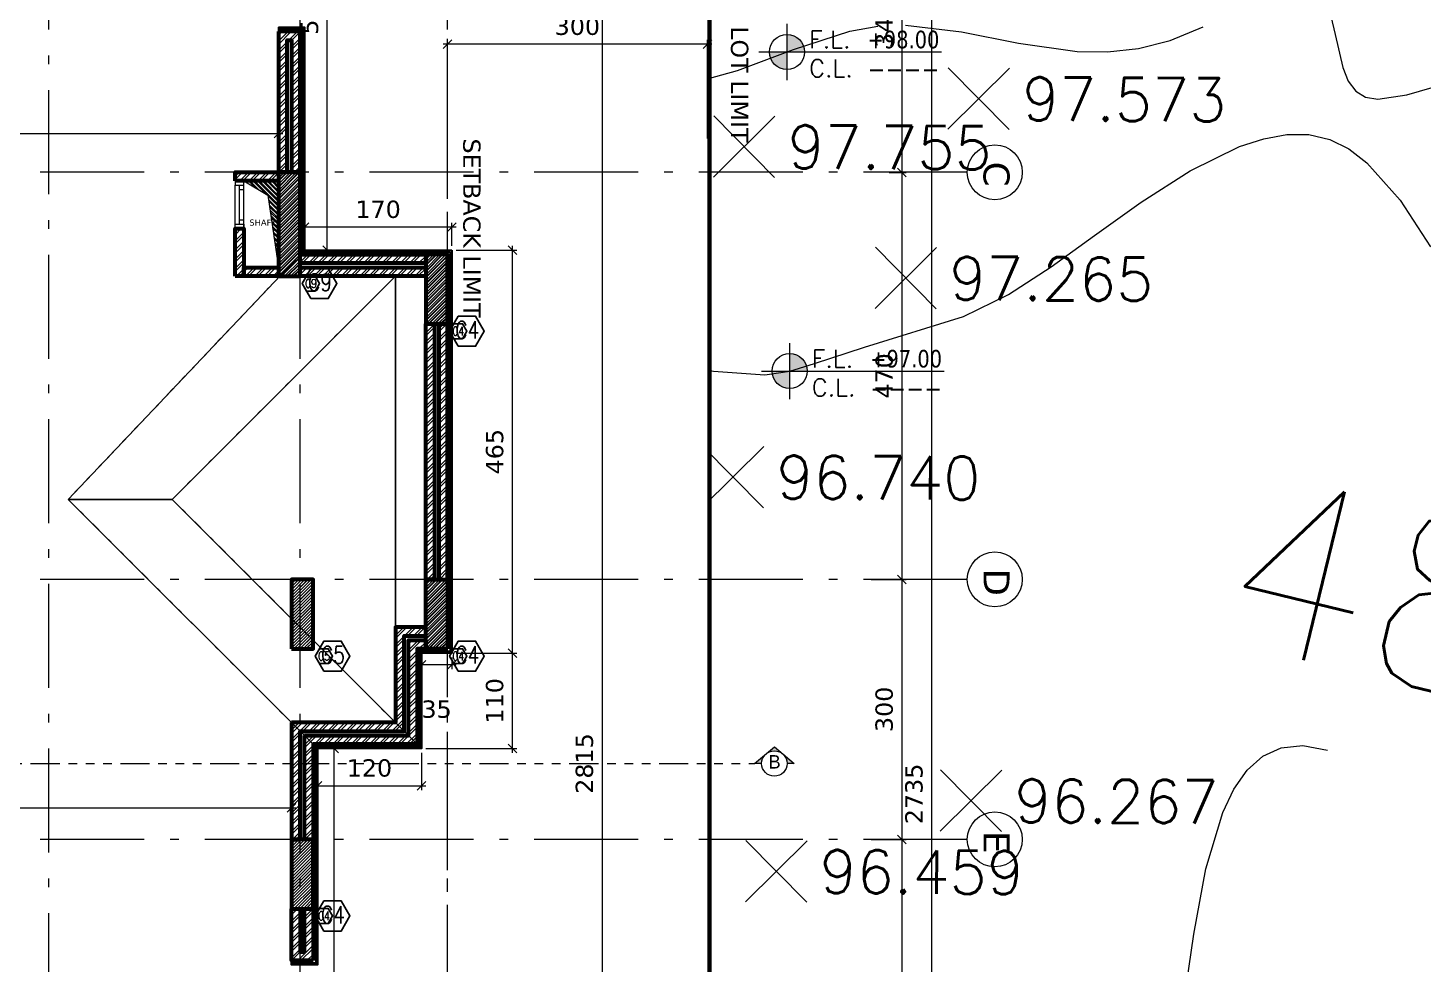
# Model space of a CAD drawing. Header units: inches. Extents: x -48 to 777, y -156 to 510.
# Drawn here: x 206.29 to 222.39, y 139.42 to 150.23 of the extents above; entities that cross this region are included whole.
import ezdxf
from ezdxf.enums import TextEntityAlignment as Align

# ---------------------------------------------------------------- set-up
doc = ezdxf.new("R2010")
doc.units = ezdxf.units.IN
doc.header["$MEASUREMENT"] = 0
doc.set_wipeout_variables(frame=1)
for name, pattern in [('ACAD_ISO06W100', [36, 24, -3, 0, -3, 0, -3, 0, -3]), ('ACAD_ISO10W100', [18, 12, -3, 0, -3]), ('HIDDEN', [0.375, 0.25, -0.125]), ('NUHA', [1.45, 0.75, -0.25, 0.2, -0.25])]:
    doc.linetypes.add(name, pattern=pattern)
doc.layers.get('Defpoints').update_dxf_attribs({"lineweight": 5})
for name, color, linetype, lineweight in [('A-ANNOTATION', 34, 'Continuous', 5), ('A-AXIS', 253, 'ACAD_ISO10W100', 5), ('A-AXIS ST', 251, 'ACAD_ISO10W100', 5), ('A-DIM', 9, 'Continuous', 5), ('A-HIDDEN', 254, 'HIDDEN', 5), ('A-LEVELS', 139, 'Continuous', 20), ('A-LIMIT LOT', 235, 'ACAD_ISO10W100', 20), ('A-NOTES', 151, 'Continuous', 20), ('A-PILLARS', 1, 'Continuous', 60), ('A-PROJECTION2', 5, 'Continuous', 20), ('A-SIGNS1', 20, 'Continuous', 15), ('A-SIGNS2', 30, 'Continuous', 15), ('A-TEXT', 50, 'Continuous', 15), ('A-WALLS', 7, 'Continuous', 60), ('A-WINDOWS', 4, 'Continuous', 20), ('C-STONE', 42, 'Continuous', 30), ('H-OTHERS', 189, 'Continuous', 5), ('H-PILLARS', 61, 'Continuous', 5), ('H-WALLS', 51, 'Continuous', 5)]:
    doc.layers.add(name, color=color, linetype=linetype, lineweight=lineweight)
for name, color, linetype in [('pts pc', 7, 'Continuous'), ('str-col-hatch', 8, 'Continuous'), ('str-COL-TAG-100', 1, 'Continuous'), ('str-COL-TAG-50', 7, 'Continuous'), ('str-columns', 3, 'Continuous'), ('str-sunken-slabs', 5, 'Continuous')]:
    doc.layers.add(name, color=color, linetype=linetype)
doc.styles.add('2mm', font='simplex.shx', dxfattribs={"height": 0.5})
doc.styles.add('5mm', font='simplex_.ttf', dxfattribs={"height": 5})
doc.styles.add('ROMAND', font='verdana.ttf')
doc.styles.add('ROMANS', font='romans__.ttf', dxfattribs={"height": 0.14})
doc.styles.add('Stretch', font='GOTHIC.TTF', dxfattribs={"width": 0.75, "height": 0.2})
doc.dimstyles.new('M-1.100', dxfattribs={"dimtxt": 0.2, "dimasz": 0.1, "dimexe": 0.05, "dimexo": 0.05, "dimgap": 0.1, "dimtad": 1, "dimlfac": 100, "dimrnd": 0.5, "dimzin": 9, "dimdsep": 46, "dimtxsty": 'ROMAND', "dimblk": 'OBLIQUE', "dimcen": 1, "dimdle": 0.05, "dimclrd": 256, "dimclre": 256, "dimclrt": 2, "dimadec": 0, "dimazin": 0, "dimtfac": 0.666667, "dimtmove": 2, "dimatfit": 3, "dimfxl": 0.04, "dimtolj": 1, "dimtzin": 5, "dimlwd": -1, "dimlwe": -1, "dimarcsym": 0})
pattern_1 = [(45, (-242.64175, -175.21088), (-0.053033009, 0.053033009), []), (45, (-242.6064, -175.21088), (-0.053033009, 0.053033009), [])]
pattern_2 = [(45, (-242.49175, -175.21088), (-0.053033009, 0.053033009), []), (45, (-242.4564, -175.21088), (-0.053033009, 0.053033009), [])]

# ---------------------------------------------------------------- blocks, each defined once
blk = doc.blocks.new('_Oblique')
at = {"color": 0, "linetype": 'ByBlock', "lineweight": -2}
blk.add_line((-0.5, -0.5), (0.5, 0.5), dxfattribs=at)
blk = doc.blocks.new('*D961')
at = {"layer": 'A-DIM', "transparency": 16777216}
for p, q in [((510.66, 282.433), (510.66, 283.574)), ((513.66, 282.433), (513.66, 283.574)), ((513.71, 283.524), (510.61, 283.524))]:
    blk.add_line(p, q, dxfattribs=at)
at = {"layer": 'Defpoints', "color": 0, "transparency": 16777216}
for p in [(510.66, 283.524), (510.66, 282.383), (513.66, 282.383)]:
    blk.add_point(p, dxfattribs=at)
at = {"layer": 'A-DIM', "transparency": 16777216, "xscale": 0.1, "yscale": 0.1, "zscale": 0.1}
for p, rotation in [((510.66, 283.524), 179.9999999998241), ((513.66, 283.524), 359.9999999998241)]:
    blk.add_blockref('_Oblique', p, dxfattribs=dict(at, rotation=rotation))
at = {"layer": 'A-DIM', "color": 2, "transparency": 16777216, "insert": (512.16, 283.729), "char_height": 0.2, "attachment_point": 5, "style": 'ROMAND'}
blk.add_mtext('\\A1;300', dxfattribs=at)
blk = doc.blocks.new('GXFHGCGFCD')
at = {"layer": 'A-SIGNS1', "linetype": 'NUHA'}
h = blk.add_hatch(color=256, dxfattribs=at)
h.paths.add_polyline_path([(90.382, 61.33), (90.382, 61.17), (90.542, 61.17, 0.414214)])
h.paths.add_polyline_path([(90.382, 61.17), (90.222, 61.17, 0.414214), (90.382, 61.01)])
at = {"layer": 'A-SIGNS1'}
for p, q in [((90.382, 60.914), (90.382, 61.426)), ((90.126, 61.17), (91.79, 61.17))]:
    blk.add_line(p, q, dxfattribs=at)
blk.add_circle((90.382, 61.17), 0.16, dxfattribs=at)
blk = doc.blocks.new('DGXFHXFGDFD')
at = {"layer": 'A-SIGNS1'}
blk.add_blockref('GXFHGCGFCD', (0, 0), dxfattribs=at)
at = {"layer": 'A-SIGNS2', "linetype": 'NUHA', "style": 'ROMANS'}
for s, p in [('F.L.', (90.583, 61.203)), ('C.L.', (90.583, 60.941))]:
    blk.add_text(s, height=0.16, dxfattribs=at).set_placement(p)
at = {"layer": 'A-SIGNS2', "style": 'ROMANS', "width": 0.910135, "flags": 4}
for tag, p, p2 in [('NIV.FINI', (91.116, 61.203), (91.79, 61.203)), ('NIV.BETON', (91.116, 60.941), (91.79, 60.941))]:
    blk.add_attdef(tag, text='', height=0.16, dxfattribs=at).set_placement(p, p2, align=Align.FIT)
blk = doc.blocks.new('*U1171')
for p, q in [((50, 100), (500, 100)), ((50, 50), (500, 50)), ((50, 0), (500, 0)), ((450, 50), (450, 0))]:
    blk.add_line(p, q)
for points in [[(0, 100), (50, 100), (50, 0), (0, 0)], [(100, 50), (100, 0)], [(550, 100), (500, 100), (500, 0), (550, 0)]]:
    blk.add_lwpolyline(points)
blk = doc.blocks.new('ZDGFHGCGFF')
h = blk.add_hatch(color=256)
h.paths.add_polyline_path([(94.0863, 59.8041), (94.1509, 59.726, 0.223535), (94.0863, 59.7564)])
h.paths.add_polyline_path([(94.1509, 59.726), (94.1951, 59.6725), (94.1509, 59.6191, 0.17452), (94.1701, 59.6725, 0.17452)])
h.paths.add_polyline_path([(94.0863, 59.5887, 0.223535), (94.1509, 59.6191), (94.0863, 59.541)])
for p, q in [((94.0863, 59.7564), (94.0863, 59.8041)), ((94.0863, 59.8041), (94.1951, 59.6725)), ((94.1951, 59.6725), (94.0863, 59.541)), ((94.0863, 59.541), (94.0863, 59.5887))]:
    blk.add_line(p, q)
blk.add_circle((94.0863, 59.6725), 0.0839)
blk = doc.blocks.new('ZDGFHGCJHGHFG')
at = {"layer": 'A-SIGNS1', "rotation": 90}
blk.add_blockref('ZDGFHGCGFF', (154.0776, -34.4137), dxfattribs=at)
at = {"layer": 'A-SIGNS2', "linetype": 'ACAD_ISO06W100', "ltscale": 0.01, "style": 'Stretch', "flags": 12}
blk.add_attdef('A', text='', height=0.0883, dxfattribs=at).set_placement((94.4069, 59.6837), align=Align.MIDDLE)
blk = doc.blocks.new('*D550')
at = {"layer": 'A-DIM', "transparency": 16777216}
for p, q in [((656.864, 327.219), (656.864, 323.719)), ((656.818, 327.169), (656.914, 327.169)), ((656.715, 323.769), (656.914, 323.769))]:
    blk.add_line(p, q, dxfattribs=at)
at = {"layer": 'Defpoints', "color": 0, "transparency": 16777216}
for p in [(656.768, 327.169), (656.665, 323.769), (656.864, 323.769)]:
    blk.add_point(p, dxfattribs=at)
at = {"layer": 'A-DIM', "transparency": 16777216, "xscale": 0.1, "yscale": 0.1, "zscale": 0.1}
for p, rotation in [((656.864, 327.169), 90), ((656.864, 323.769), 270)]:
    blk.add_blockref('_Oblique', p, dxfattribs=dict(at, rotation=rotation))
at = {"layer": 'A-DIM', "color": 2, "transparency": 16777216, "insert": (656.66, 325.469), "char_height": 0.2, "attachment_point": 5, "rotation": 90, "style": 'ROMAND'}
blk.add_mtext('\\A1;340', dxfattribs=at)
blk = doc.blocks.new('*D551')
at = {"layer": 'A-DIM', "transparency": 16777216}
for p, q in [((656.864, 323.819), (656.864, 319.019)), ((656.715, 323.769), (656.914, 323.769)), ((656.51, 319.069), (656.914, 319.069))]:
    blk.add_line(p, q, dxfattribs=at)
at = {"layer": 'Defpoints', "color": 0, "transparency": 16777216}
for p in [(656.665, 323.769), (656.46, 319.069), (656.864, 319.069)]:
    blk.add_point(p, dxfattribs=at)
at = {"layer": 'A-DIM', "transparency": 16777216, "xscale": 0.1, "yscale": 0.1, "zscale": 0.1}
for p, rotation in [((656.864, 323.769), 90), ((656.864, 319.069), 270)]:
    blk.add_blockref('_Oblique', p, dxfattribs=dict(at, rotation=rotation))
at = {"layer": 'A-DIM', "color": 2, "transparency": 16777216, "insert": (656.66, 321.419), "char_height": 0.2, "attachment_point": 5, "rotation": 90, "style": 'ROMAND'}
blk.add_mtext('\\A1;470', dxfattribs=at)
blk = doc.blocks.new('*D552')
at = {"layer": 'A-DIM', "transparency": 16777216}
for p, q in [((656.51, 319.069), (656.914, 319.069)), ((656.864, 319.119), (656.864, 316.018)), ((656.51, 316.068), (656.914, 316.068))]:
    blk.add_line(p, q, dxfattribs=at)
at = {"layer": 'Defpoints', "color": 0, "transparency": 16777216}
for p in [(656.46, 319.069), (656.46, 316.068), (656.864, 316.068)]:
    blk.add_point(p, dxfattribs=at)
at = {"layer": 'A-DIM', "transparency": 16777216, "xscale": 0.1, "yscale": 0.1, "zscale": 0.1}
for p, rotation in [((656.864, 319.069), 90), ((656.864, 316.068), 270)]:
    blk.add_blockref('_Oblique', p, dxfattribs=dict(at, rotation=rotation))
at = {"layer": 'A-DIM', "color": 2, "transparency": 16777216, "insert": (656.66, 317.569), "char_height": 0.2, "attachment_point": 5, "rotation": 90, "style": 'ROMAND'}
blk.add_mtext('\\A1;300', dxfattribs=at)
blk = doc.blocks.new('*D553')
at = {"layer": 'A-DIM', "transparency": 16777216}
for p, q in [((656.51, 316.068), (656.914, 316.068)), ((656.864, 316.118), (656.864, 310.618)), ((656.51, 310.668), (656.914, 310.668))]:
    blk.add_line(p, q, dxfattribs=at)
at = {"layer": 'Defpoints', "color": 0, "transparency": 16777216}
for p in [(656.46, 316.068), (656.46, 310.668), (656.864, 310.668)]:
    blk.add_point(p, dxfattribs=at)
at = {"layer": 'A-DIM', "transparency": 16777216, "xscale": 0.1, "yscale": 0.1, "zscale": 0.1}
for p, rotation in [((656.864, 316.068), 90), ((656.864, 310.668), 270)]:
    blk.add_blockref('_Oblique', p, dxfattribs=dict(at, rotation=rotation))
at = {"layer": 'A-DIM', "color": 2, "transparency": 16777216, "insert": (656.66, 313.368), "char_height": 0.2, "attachment_point": 5, "rotation": 90, "style": 'ROMAND'}
blk.add_mtext('\\A1;540', dxfattribs=at)
blk = doc.blocks.new('*D556')
at = {"layer": 'A-DIM', "transparency": 16777216}
for p, q in [((656.665, 330.269), (657.259, 330.269)), ((657.209, 302.868), (657.209, 330.319)), ((655.957, 302.918), (657.259, 302.918))]:
    blk.add_line(p, q, dxfattribs=at)
at = {"layer": 'Defpoints', "color": 0, "transparency": 16777216}
for p in [(656.615, 330.269), (657.209, 330.269), (655.907, 302.918)]:
    blk.add_point(p, dxfattribs=at)
at = {"layer": 'A-DIM', "transparency": 16777216, "xscale": 0.1, "yscale": 0.1, "zscale": 0.1}
for p, rotation in [((657.209, 330.269), 90), ((657.209, 302.918), 270)]:
    blk.add_blockref('_Oblique', p, dxfattribs=dict(at, rotation=rotation))
at = {"layer": 'A-DIM', "color": 2, "transparency": 16777216, "insert": (657.004, 316.593), "char_height": 0.2, "attachment_point": 5, "rotation": 90, "style": 'ROMAND'}
blk.add_mtext('\\A1;2735', dxfattribs=at)
blk = doc.blocks.new('*D1177')
at = {"layer": 'A-DIM', "transparency": 16777216}
for p, q in [((194.177, 149.008), (209.227, 149.008)), ((194.227, 149.058), (194.227, 149.058))]:
    blk.add_line(p, q, dxfattribs=at)
at = {"layer": 'Defpoints', "color": 0, "transparency": 16777216}
for p in [(194.227, 149.008), (209.177, 149.008), (209.177, 149.008)]:
    blk.add_point(p, dxfattribs=at)
at = {"layer": 'A-DIM', "transparency": 16777216, "xscale": 0.1, "yscale": 0.1, "zscale": 0.1, "rotation": 180}
blk.add_blockref('_Oblique', (194.227, 149.008), dxfattribs=at)
at = {"layer": 'A-DIM', "transparency": 16777216, "xscale": 0.1, "yscale": 0.1, "zscale": 0.1}
blk.add_blockref('_Oblique', (209.177, 149.008), dxfattribs=at)
at = {"layer": 'A-DIM', "color": 2, "transparency": 16777216, "insert": (201.702, 149.143), "char_height": 0.2, "attachment_point": 5, "style": 'ROMAND'}
blk.add_mtext('\\A1;1495', dxfattribs=at)
blk = doc.blocks.new('*D1181')
at = {"layer": 'A-DIM', "transparency": 16777216}
for p, q in [((197.027, 142.157), (197.027, 141.173)), ((209.327, 142.157), (209.327, 141.173)), ((196.977, 141.223), (209.377, 141.223))]:
    blk.add_line(p, q, dxfattribs=at)
at = {"layer": 'Defpoints', "color": 0, "transparency": 16777216}
for p in [(197.027, 142.207), (209.327, 142.207), (209.327, 141.223)]:
    blk.add_point(p, dxfattribs=at)
at = {"layer": 'A-DIM', "transparency": 16777216, "xscale": 0.1, "yscale": 0.1, "zscale": 0.1, "rotation": 180}
blk.add_blockref('_Oblique', (197.027, 141.223), dxfattribs=at)
at = {"layer": 'A-DIM', "transparency": 16777216, "xscale": 0.1, "yscale": 0.1, "zscale": 0.1}
blk.add_blockref('_Oblique', (209.327, 141.223), dxfattribs=at)
at = {"layer": 'A-DIM', "color": 2, "transparency": 16777216, "insert": (203.177, 141.427), "char_height": 0.2, "attachment_point": 5, "style": 'ROMAND'}
blk.add_mtext('\\A1;1230', dxfattribs=at)
blk = doc.blocks.new('*D1218')
at = {"layer": 'A-DIM', "transparency": 16777216}
for p, q in [((209.677, 141.907), (209.87, 141.907)), ((209.82, 129.507), (209.82, 141.957)), ((209.677, 129.557), (209.87, 129.557))]:
    blk.add_line(p, q, dxfattribs=at)
at = {"layer": 'Defpoints', "color": 0, "transparency": 16777216}
for p in [(209.627, 141.907), (209.82, 141.907), (209.627, 129.557)]:
    blk.add_point(p, dxfattribs=at)
at = {"layer": 'A-DIM', "transparency": 16777216, "xscale": 0.1, "yscale": 0.1, "zscale": 0.1}
for p, rotation in [((209.82, 141.907), 90), ((209.82, 129.557), 270)]:
    blk.add_blockref('_Oblique', p, dxfattribs=dict(at, rotation=rotation))
at = {"layer": 'A-DIM', "color": 2, "transparency": 16777216, "insert": (209.616, 135.732), "char_height": 0.2, "attachment_point": 5, "rotation": 90, "style": 'ROMAND'}
blk.add_mtext('\\A1;1235', dxfattribs=at)
blk = doc.blocks.new('*D1219')
at = {"layer": 'A-DIM', "transparency": 16777216}
for p, q in [((209.627, 141.857), (209.627, 141.425)), ((210.827, 141.857), (210.827, 141.425)), ((209.577, 141.475), (210.877, 141.475))]:
    blk.add_line(p, q, dxfattribs=at)
at = {"layer": 'Defpoints', "color": 0, "transparency": 16777216}
for p in [(209.627, 141.907), (210.827, 141.907), (210.827, 141.475)]:
    blk.add_point(p, dxfattribs=at)
at = {"layer": 'A-DIM', "transparency": 16777216, "xscale": 0.1, "yscale": 0.1, "zscale": 0.1, "rotation": 180}
blk.add_blockref('_Oblique', (209.627, 141.475), dxfattribs=at)
at = {"layer": 'A-DIM', "transparency": 16777216, "xscale": 0.1, "yscale": 0.1, "zscale": 0.1}
blk.add_blockref('_Oblique', (210.827, 141.475), dxfattribs=at)
at = {"layer": 'A-DIM', "color": 2, "transparency": 16777216, "insert": (210.227, 141.68), "char_height": 0.2, "attachment_point": 5, "style": 'ROMAND'}
blk.add_mtext('\\A1;120', dxfattribs=at)
blk = doc.blocks.new('*D1220')
at = {"layer": 'A-DIM', "transparency": 16777216}
for p, q in [((211.227, 143.007), (211.927, 143.007)), ((211.877, 141.857), (211.877, 143.057)), ((210.877, 141.907), (211.927, 141.907))]:
    blk.add_line(p, q, dxfattribs=at)
at = {"layer": 'Defpoints', "color": 0, "transparency": 16777216}
for p in [(211.177, 143.007), (211.877, 143.007), (210.827, 141.907)]:
    blk.add_point(p, dxfattribs=at)
at = {"layer": 'A-DIM', "transparency": 16777216, "xscale": 0.1, "yscale": 0.1, "zscale": 0.1}
for p, rotation in [((211.877, 143.007), 90), ((211.877, 141.907), 270)]:
    blk.add_blockref('_Oblique', p, dxfattribs=dict(at, rotation=rotation))
at = {"layer": 'A-DIM', "color": 2, "transparency": 16777216, "insert": (211.673, 142.457), "char_height": 0.2, "attachment_point": 5, "rotation": 90, "style": 'ROMAND'}
blk.add_mtext('\\A1;110', dxfattribs=at)
blk = doc.blocks.new('*D1221')
at = {"layer": 'A-DIM', "transparency": 16777216}
for p, q in [((211.227, 147.659), (211.927, 147.659)), ((211.877, 142.957), (211.877, 147.709)), ((211.227, 143.007), (211.927, 143.007))]:
    blk.add_line(p, q, dxfattribs=at)
at = {"layer": 'Defpoints', "color": 0, "transparency": 16777216}
for p in [(211.177, 147.659), (211.877, 147.659), (211.177, 143.007)]:
    blk.add_point(p, dxfattribs=at)
at = {"layer": 'A-DIM', "transparency": 16777216, "xscale": 0.1, "yscale": 0.1, "zscale": 0.1}
for p, rotation in [((211.877, 147.659), 90), ((211.877, 143.007), 270)]:
    blk.add_blockref('_Oblique', p, dxfattribs=dict(at, rotation=rotation))
at = {"layer": 'A-DIM', "color": 2, "transparency": 16777216, "insert": (211.673, 145.333), "char_height": 0.2, "attachment_point": 5, "rotation": 90, "style": 'ROMAND'}
blk.add_mtext('\\A1;465', dxfattribs=at)
blk = doc.blocks.new('*D1222')
at = {"layer": 'A-DIM', "transparency": 16777216}
for p, q in [((209.476, 147.709), (209.476, 147.976)), ((211.177, 147.709), (211.177, 147.976)), ((211.227, 147.926), (209.426, 147.926))]:
    blk.add_line(p, q, dxfattribs=at)
at = {"layer": 'Defpoints', "color": 0, "transparency": 16777216}
for p in [(209.476, 147.926), (209.476, 147.659), (211.177, 147.659)]:
    blk.add_point(p, dxfattribs=at)
at = {"layer": 'A-DIM', "transparency": 16777216, "xscale": 0.1, "yscale": 0.1, "zscale": 0.1, "rotation": 180}
blk.add_blockref('_Oblique', (209.476, 147.926), dxfattribs=at)
at = {"layer": 'A-DIM', "transparency": 16777216, "xscale": 0.1, "yscale": 0.1, "zscale": 0.1}
blk.add_blockref('_Oblique', (211.177, 147.926), dxfattribs=at)
at = {"layer": 'A-DIM', "color": 2, "transparency": 16777216, "insert": (210.327, 148.13), "char_height": 0.2, "attachment_point": 5, "style": 'ROMAND'}
blk.add_mtext('\\A1;170', dxfattribs=at)
blk = doc.blocks.new('*D1223')
at = {"layer": 'A-DIM', "transparency": 16777216}
for p, q in [((211.227, 142.871), (210.777, 142.871)), ((210.827, 142.957), (210.827, 142.821)), ((211.177, 142.957), (211.177, 142.821))]:
    blk.add_line(p, q, dxfattribs=at)
at = {"layer": 'Defpoints', "color": 0, "transparency": 16777216}
for p in [(210.827, 143.007), (211.177, 143.007), (210.827, 142.871)]:
    blk.add_point(p, dxfattribs=at)
at = {"layer": 'A-DIM', "transparency": 16777216, "xscale": 0.1, "yscale": 0.1, "zscale": 0.1, "rotation": 180}
blk.add_blockref('_Oblique', (210.827, 142.871), dxfattribs=at)
at = {"layer": 'A-DIM', "transparency": 16777216, "xscale": 0.1, "yscale": 0.1, "zscale": 0.1}
blk.add_blockref('_Oblique', (211.177, 142.871), dxfattribs=at)
at = {"layer": 'A-DIM', "color": 2, "transparency": 16777216, "insert": (211.002, 142.359), "char_height": 0.2, "attachment_point": 5, "style": 'ROMAND'}
blk.add_mtext('\\A1;35', dxfattribs=at)
blk = doc.blocks.new('*D1224')
at = {"layer": 'A-DIM', "transparency": 16777216}
for p, q in [((209.527, 153.159), (209.791, 153.159)), ((209.741, 147.609), (209.741, 153.209)), ((209.527, 147.659), (209.791, 147.659))]:
    blk.add_line(p, q, dxfattribs=at)
at = {"layer": 'Defpoints', "color": 0, "transparency": 16777216}
for p in [(209.477, 153.159), (209.741, 153.159), (209.477, 147.659)]:
    blk.add_point(p, dxfattribs=at)
at = {"layer": 'A-DIM', "transparency": 16777216, "xscale": 0.1, "yscale": 0.1, "zscale": 0.1}
for p, rotation in [((209.741, 153.159), 90), ((209.741, 147.659), 270)]:
    blk.add_blockref('_Oblique', p, dxfattribs=dict(at, rotation=rotation))
at = {"layer": 'A-DIM', "color": 2, "transparency": 16777216, "insert": (209.537, 150.409), "char_height": 0.2, "attachment_point": 5, "rotation": 90, "style": 'ROMAND'}
blk.add_mtext('\\A1;550', dxfattribs=at)
blk = doc.blocks.new('*D1227')
at = {"layer": 'A-DIM', "transparency": 16777216}
for p, q in [((211.177, 155.808), (212.964, 155.808)), ((212.914, 155.858), (212.914, 127.607)), ((209.177, 127.657), (212.964, 127.657))]:
    blk.add_line(p, q, dxfattribs=at)
at = {"layer": 'Defpoints', "color": 0, "transparency": 16777216}
for p in [(211.127, 155.808), (209.127, 127.657), (212.914, 127.657)]:
    blk.add_point(p, dxfattribs=at)
at = {"layer": 'A-DIM', "transparency": 16777216, "xscale": 0.1, "yscale": 0.1, "zscale": 0.1}
for p, rotation in [((212.914, 155.808), 90), ((212.914, 127.657), 270)]:
    blk.add_blockref('_Oblique', p, dxfattribs=dict(at, rotation=rotation))
at = {"layer": 'A-DIM', "color": 2, "transparency": 16777216, "insert": (212.709, 141.733), "char_height": 0.2, "attachment_point": 5, "rotation": 90, "style": 'ROMAND'}
blk.add_mtext('\\A1;2815', dxfattribs=at)
blk = doc.blocks.new('tags')
at = {"layer": 'str-COL-TAG-100', "color": 2}
blk.add_lwpolyline([(0.125, -0.262), (0.325, -0.262), (0.425, -0.088), (0.325, 0.085), (0.125, 0.085), (0.025, -0.088)], close=True, dxfattribs=at)
at = {"layer": 'str-COL-TAG-50', "color": 2}
blk.add_lwpolyline([(0.075, -0.175), (0.175, -0.175), (0.225, -0.088), (0.175, -0.002), (0.075, -0.002), (0.025, -0.088)], close=True, dxfattribs=at)
at = {"layer": 'str-COL-TAG-100', "color": 1, "style": 'ROMANS', "width": 0.699426}
blk.add_attdef('NUMBER', text='', height=0.2, dxfattribs=at).set_placement((0.092, -0.174), (0.368, -0.174), align=Align.FIT)
at = {"layer": 'str-COL-TAG-50', "color": 1, "style": 'ROMANS', "width": 0.697102}
blk.add_attdef('NUMBER', text='', height=0.1, dxfattribs=at).set_placement((0.056, -0.138), (0.194, -0.138), align=Align.FIT)
blk = doc.blocks.new('land 688')
at = {"layer": 'A-LEVELS', "linetype": 'Continuous'}
for points in [[(505.49753, 280.91483), (506.73737, 281.47517), (507.37326, 281.70978), (508.0226, 281.90586), (509.34882, 282.21724), (512.02374, 282.75613), (513.35456, 283.03834), (514.00781, 283.22017), (514.65427, 283.46251), (515.3029, 283.67511), (515.62628, 283.73243)], [(515.94859, 283.74396), (516.59454, 283.66789), (517.25068, 283.53612), (517.92717, 283.44037), (518.27621, 283.43466), (518.63414, 283.47236), (519.00222, 283.56493), (519.3816, 283.7235)], [(520.82035, 283.99441), (520.90573, 283.63368), (520.99272, 283.25591), (521.05588, 283.09773), (521.14232, 282.97981), (521.25713, 282.91209), (521.39708, 282.88858), (521.73284, 282.93721), (522.49065, 283.15852)], [(505.67166, 278.87976), (506.13857, 279.24889), (506.38545, 279.37451), (506.64668, 279.44347), (506.92374, 279.45294), (507.21364, 279.41782), (508.4332, 279.16504), (509.03601, 279.17654), (509.62558, 279.30056), (510.78304, 279.70164), (511.35993, 279.88647), (511.94158, 279.99932), (512.53244, 279.99481), (513.13201, 279.88018), (513.73162, 279.74987), (514.32181, 279.7065), (514.61044, 279.74945), (514.89517, 279.83855), (515.47215, 280.02747), (516.61499, 280.38101), (517.13459, 280.63338), (517.62748, 280.9515), (518.12769, 281.3148), (518.66527, 281.69999), (519.23277, 282.06126), (519.80294, 282.34087), (520.08047, 282.43198), (520.34838, 282.481), (520.60325, 282.48068), (520.8419, 282.42443), (521.06423, 282.3136), (521.2723, 282.15509), (521.65404, 281.72318), (522.00395, 281.18487)], [(505.79802, 272.74007), (505.9866, 273.04783), (506.19669, 273.31504), (506.42603, 273.54311), (506.67235, 273.73342), (506.93339, 273.88739), (507.49062, 274.09188), (508.07962, 274.16776), (508.68382, 274.12958), (509.29505, 274.01064), (509.90809, 273.85083), (510.51771, 273.69), (511.11868, 273.56803), (511.70579, 273.5248), (512.27681, 273.59901), (512.44219, 273.58689), (512.43311, 273.54448), (512.36254, 273.48436), (512.09255, 273.22323), (511.91941, 272.95158), (511.83502, 272.67202)], [(519.1607, 272.45756), (519.27335, 273.24875), (519.41299, 274.00249), (519.60853, 274.65504), (519.7363, 274.92345), (519.88888, 275.14267), (520.06989, 275.30472), (520.28296, 275.40164), (520.53168, 275.42546), (520.81751, 275.37271)]]:
    blk.add_lwpolyline(points, dxfattribs=at)
at = {"layer": 'A-LIMIT LOT', "linetype": 'Continuous', "const_width": 0.1}
blk.add_lwpolyline([(486.17887, 297.01503), (497.86419, 240.3685), (512.75137, 253.42742), (518.31699, 249.16369), (518.8926, 253.71568), (513.66021, 260.06347), (513.66021, 294.35761), (486.17887, 297.01503)], dxfattribs=at)
at = {"layer": 'pts pc', "linetype": 'Continuous'}
for p, q in [((517.14751, 283.24646), (516.43673, 282.54326)), ((517.14372, 282.53947), (516.44052, 283.25025)), ((517.05794, 275.14272), (516.34716, 274.43952)), ((517.05415, 274.43573), (516.35095, 275.14651))]:
    blk.add_line(p, q, dxfattribs=at)
at = {"layer": 'pts pc', "linetype": 'Continuous', "elevation": -96}
for points in [[(514.44058, 282.69269), (513.7298, 281.98949)], [(514.43679, 281.9857), (513.73359, 282.69648)]]:
    blk.add_lwpolyline(points, dxfattribs=at)
at = {"layer": 'pts pc', "linetype": 'Continuous'}
for points in [[(516.30604, 281.17573), (515.59526, 280.47253)], [(516.30225, 280.46874), (515.59905, 281.17952)], [(509.97186, 280.79037), (509.26108, 280.08717)], [(509.96807, 280.08338), (509.26487, 280.79416)], [(514.31088, 278.87932), (513.6001, 278.17612)], [(514.30709, 278.17233), (513.60389, 278.88311)], [(506.57894, 278.00756), (505.86816, 277.30436)], [(506.57515, 277.30057), (505.87195, 278.01135)], [(514.81096, 274.3257), (514.10018, 273.6225)], [(514.80717, 273.61871), (514.10397, 274.32949)]]:
    blk.add_lwpolyline(points, dxfattribs=at)
at = {"layer": 'A-SIGNS1'}
ref = blk.add_blockref('DGXFHXFGDFD', (400.0477, 205.91976, 97), dxfattribs=dict(at, xscale=1.267200000000003, yscale=1.267200000000003, zscale=1.267200000000003))
ref.add_attrib('NIV.FINI', '+98.00', dxfattribs={"layer": 'A-SIGNS2', "height": 0.202752, "style": 'ROMAND', "width": 0.797031}).set_placement((515.50972, 283.47637, 97), (516.33769, 283.47637, 97), align=Align.FIT)
ref.add_attrib('NIV.BETON', '----', dxfattribs={"layer": 'A-SIGNS2', "height": 0.202752, "style": 'ROMAND', "width": 1.634557}).set_placement((515.50972, 283.1446, 97), (516.33769, 283.1446, 97), align=Align.FIT)
ref = blk.add_blockref('DGXFHXFGDFD', (400.07854, 202.23469, 96), dxfattribs=dict(at, xscale=1.267200000000003, yscale=1.267200000000003, zscale=1.267200000000003))
ref.add_attrib('NIV.FINI', '+97.00', dxfattribs={"layer": 'A-SIGNS2', "height": 0.202752, "style": 'ROMAND', "width": 0.797031}).set_placement((515.54056, 279.7913, 96), (516.36853, 279.7913, 96), align=Align.FIT)
ref.add_attrib('NIV.BETON', '----', dxfattribs={"layer": 'A-SIGNS2', "height": 0.202752, "style": 'ROMAND', "width": 1.634557}).set_placement((515.54056, 279.45954, 96), (516.36853, 279.45954, 96), align=Align.FIT)
at = {"layer": 'A-NOTES', "linetype": 'Continuous', "style": '5mm'}
blk.add_text('482', height=2, rotation=346.245633, dxfattribs=at).set_placement((519.45594, 276.67789))
at = {"layer": 'pts pc', "color": 1, "style": '2mm'}
for s, p in [('97.573', (517.29077, 282.64219)), ('96.267', (517.20121, 274.53844))]:
    blk.add_text(s, height=0.5, rotation=359.692852, dxfattribs=at).set_placement(p)
at = {"layer": 'pts pc', "color": 1, "char_height": 0.5, "width": 3.0714286, "attachment_point": 1, "rotation": 359.692852, "style": '2mm'}
for s, insert in [('\\Fsimplex.shx;\\W1.0000000000;\\T1.0000000000;\\o\\l97.755', (514.58653, 282.58841, -96)), ('\\Fsimplex.shx;\\W1.0000000000;\\T1.0000000000;\\o\\l98.348', (505.91563, 282.53058)), ('\\Fsimplex.shx;\\W1.0000000000;\\T1.0000000000;\\o\\l97.265', (516.45199, 281.07144)), ('\\Fsimplex.shx;\\W1.0000000000;\\T1.0000000000;\\o\\l97.303', (510.11781, 280.68608)), ('\\Fsimplex.shx;\\W1.0000000000;\\T1.0000000000;\\o\\l97.943', (504.62439, 280.54562)), ('\\Fsimplex.shx;\\W1.0000000000;\\T1.0000000000;\\o\\l96.740', (514.45683, 278.77503)), ('\\Fsimplex.shx;\\W1.0000000000;\\T1.0000000000;\\o\\l96.849', (506.72488, 277.90328)), ('\\Fsimplex.shx;\\W1.0000000000;\\T1.0000000000;\\o\\l96.459', (514.9569, 274.22142))]:
    blk.add_mtext(s, dxfattribs=dict(at, insert=insert))
at = {"linetype": 'Continuous'}
blk.add_wipeout([(486.17887, 297.01503), (513.66021, 294.35761), (513.66021, 260.06347), (518.8926, 253.71568), (518.31699, 249.16369), (512.75137, 253.42742), (497.86419, 240.3685)], dxfattribs=at).dxf.layer = 'A-LIMIT LOT'
at = {"layer": 'A-HIDDEN', "linetype": 'ACAD_ISO10W100', "ltscale": 0.05}
blk.add_lwpolyline([(490.67533, 290.06695), (499.76093, 246.02295), (512.28801, 257.01161), (510.66021, 258.98641), (510.66021, 288.2619)], close=True, dxfattribs=at)
at = {"layer": 'A-TEXT', "char_height": 0.2, "width": 7.1807633, "attachment_point": 1, "rotation": 270, "style": 'ROMAND'}
for s, insert in [('LOT LIMIT', (514.13256, 283.73108, 93)), ('SETBACK LIMIT', (511.04225, 282.43476, 93))]:
    blk.add_mtext(s, dxfattribs=dict(at, insert=insert))
at = {"layer": 'A-DIM'}
dim = blk.add_aligned_dim(p1=(513.66021, 282.38291), p2=(510.66021, 282.38291), distance=-1.14156, dimstyle='M-1.100', dxfattribs=at)
dim.commit()
dim.dimension.update_dxf_attribs({"geometry": '*D961', "text_midpoint": (512.16021, 283.72863)})
blk = doc.blocks.new('AXIS')
at = {"layer": 'A-ANNOTATION', "linetype": 'Continuous'}
for centre in [(657.93576, 323.76934), (657.93576, 319.06933), (657.93576, 316.06777)]:
    blk.add_circle(centre, 0.31723, dxfattribs=at)
at = {"layer": 'A-AXIS ST', "ltscale": 0.1}
for p, q in [((647.01853, 296.91777), (647.01853, 336.01919)), ((649.91853, 296.91777), (649.91853, 336.01919)), ((651.61853, 296.91777), (651.61853, 336.01919)), ((657.61853, 323.76934), (627.81853, 323.76934)), ((657.61853, 319.06933), (627.81853, 319.06933)), ((657.61853, 316.06777), (627.81853, 316.06777))]:
    blk.add_line(p, q, dxfattribs=at)
at = {"layer": 'A-ANNOTATION', "char_height": 0.3, "width": 5.0170833, "attachment_point": 1, "rotation": 270, "style": 'ROMAND'}
for s, insert in [('\\pi2.3841;C', (658.10571, 326.27666)), ('\\pi2.3818;D', (658.10571, 321.57665)), ('\\pi2.4097;E', (658.10571, 318.57509))]:
    blk.add_mtext(s, dxfattribs=dict(at, insert=insert))
at = {"layer": 'A-DIM'}
for base, p1, p2, picture, middle in [((657.20851, 330.26919), (655.90711, 302.91777), (656.61547, 330.26919), '*D556', (657.00434, 316.59348)), ((656.86441, 323.76934), (656.76815, 327.16933), (656.6654, 323.76934), '*D550', (656.66024, 325.46933)), ((656.86441, 319.06933), (656.6654, 323.76934), (656.45965, 319.06933), '*D551', (656.66031, 321.41933)), ((656.86441, 316.06777), (656.45965, 319.06933), (656.45965, 316.06777), '*D552', (656.66024, 317.56855)), ((656.86441, 310.66777), (656.45965, 316.06777), (656.45965, 310.66777), '*D553', (656.66031, 313.36777))]:
    dim = blk.add_linear_dim(base=base, p1=p1, p2=p2, angle=90, dimstyle='M-1.100', dxfattribs=at)
    dim.commit()
    dim.dimension.update_dxf_attribs({"geometry": picture, "text_midpoint": middle})

msp = doc.modelspace()

# ---------------------------------------------------------------- block references
at = {"layer": 'A-HIDDEN', "ltscale": 0.4}
msp.add_blockref('land 688', (-299.53343, -133.48597), dxfattribs=at)

# ---------------------------------------------------------------- next in the draw order: hatches: boundary and pattern name
at = {"layer": 'H-OTHERS'}
h = msp.add_hatch(dxfattribs=at)
h.set_pattern_fill('ANSI32', color=256, scale=0.1, angle=-231.511645)
h.set_pattern_definition([(135, (198.781576, 132.83897), (-0.026516504, -0.026516504), []), (135, (198.781576, 132.856648), (-0.026516504, -0.026516504), [])])
h.paths.add_polyline_path([(208.77678, 148.45845), (209.05436, 148.29406), (209.17678, 147.45845), (209.17678, 148.45845)])
at = {"layer": 'H-PILLARS'}
h = msp.add_hatch(dxfattribs=at)
h.set_pattern_fill('ANSI31', color=256, scale=0.2)
h.set_pattern_definition([(45, (-343.19175, -174.669456), (-0.0176776695, 0.0176776695), [])])
h.paths.add_polyline_path([(209.17678, 147.35845), (209.42678, 147.35845), (209.42678, 148.55845), (209.17678, 148.55845)])
h = msp.add_hatch(dxfattribs=at)
h.set_pattern_fill('ANSI31', color=256, scale=0.2)
h.set_pattern_definition([(45, (-341.491753, -175.21929), (-0.0176776695, 0.0176776695), [])])
h.paths.add_polyline_path([(210.87678, 146.80861), (211.12678, 146.80861), (211.12678, 147.60861), (210.87678, 147.60861)])
at = {"layer": 'H-PILLARS', "linetype": 'Continuous'}
h = msp.add_hatch(dxfattribs=at)
h.set_pattern_fill('ANSI31', color=256, scale=0.2)
h.set_pattern_definition([(45, (-348.529807, -169.60263), (-0.0176776695, 0.0176776695), [])])
h.paths.add_polyline_path([(209.32678, 143.05688), (209.57678, 143.05688), (209.57678, 143.85688), (209.32678, 143.85688)])
h = msp.add_hatch(dxfattribs=at)
h.set_pattern_fill('ANSI31', color=256, scale=0.2)
h.set_pattern_definition([(45, (-334.491753, -169.60263), (-0.0176776695, 0.0176776695), [])])
h.paths.add_polyline_path([(211.12678, 143.05688), (210.87678, 143.05688), (210.87678, 143.85688), (211.12678, 143.85688)])
h = msp.add_hatch(dxfattribs=at)
h.set_pattern_fill('ANSI31', color=256, scale=0.2)
h.set_pattern_definition([(45, (-348.529807, -172.60263), (-0.0176776695, 0.0176776695), [])])
h.paths.add_polyline_path([(209.32678, 140.05688), (209.57678, 140.05688), (209.57678, 140.85688), (209.32678, 140.85688)])
at = {"layer": 'H-WALLS'}
h = msp.add_hatch(dxfattribs=at)
h.set_pattern_fill('ANSI32', color=256, scale=0.2)
h.set_pattern_definition(pattern_1)
h.paths.add_polyline_path([(208.67678, 148.45845), (208.67678, 148.55845), (209.17678, 148.55845), (209.17678, 148.45845)])
h.paths.add_polyline_path([(209.17678, 150.18345), (209.17678, 148.55845), (209.27678, 148.55845), (209.27678, 150.08345), (209.32678, 150.08345), (209.32678, 148.55845), (209.42678, 148.55845), (209.42678, 150.18345)])
h = msp.add_hatch(dxfattribs=at)
h.set_pattern_fill('ANSI32', color=256, scale=0.2)
h.set_pattern_definition(pattern_1)
h.paths.add_polyline_path([(208.67678, 147.35821), (208.67678, 147.90845), (208.77678, 147.90845), (208.77678, 147.35821)])
h = msp.add_hatch(dxfattribs=at)
h.set_pattern_fill('ANSI32', color=256, scale=0.2)
h.set_pattern_definition(pattern_2)
h.paths.add_polyline_path([(209.42678, 147.50861), (209.42678, 147.60861), (210.87678, 147.60861), (210.87678, 147.50861)])
h = msp.add_hatch(dxfattribs=at)
h.set_pattern_fill('ANSI32', color=256, scale=0.2)
h.set_pattern_definition(pattern_1)
h.paths.add_polyline_path([(208.77678, 147.35821), (208.77678, 147.45821), (209.17678, 147.45821), (209.17678, 147.35821)])
h = msp.add_hatch(dxfattribs=at)
h.set_pattern_fill('ANSI32', color=256, scale=0.2)
h.set_pattern_definition(pattern_2)
h.paths.add_polyline_path([(209.42678, 147.35845), (209.42678, 147.45845), (210.87678, 147.45845), (210.87678, 147.35845)])
h = msp.add_hatch(dxfattribs=at)
h.set_pattern_fill('ANSI32', color=256, scale=0.2)
h.paths.add_polyline_path([(210.97678, 143.85845), (210.87678, 143.85845), (210.87678, 146.80861), (210.97678, 146.80861)])
h = msp.add_hatch(dxfattribs=at)
h.set_pattern_fill('ANSI32', color=256, scale=0.2)
h.paths.add_polyline_path([(211.02678, 143.85845), (211.12678, 143.85845), (211.12678, 146.80861), (211.02678, 146.80861)])
h = msp.add_hatch(dxfattribs=at)
h.set_pattern_fill('ANSI32', color=256, scale=0.2)
h.set_pattern_definition(pattern_2)
h.paths.add_polyline_path([(209.32678, 142.20688), (209.32678, 140.85688), (209.42678, 140.85688), (209.42678, 142.10688), (210.62678, 142.10688), (210.62678, 143.20688), (210.87678, 143.20688), (210.87678, 143.30688), (210.52678, 143.30688), (210.52678, 142.20688)])
h = msp.add_hatch(dxfattribs=at)
h.set_pattern_fill('ANSI32', color=256, scale=0.2)
h.set_pattern_definition(pattern_2)
h.paths.add_polyline_path([(209.47678, 142.05688), (210.67678, 142.05688), (210.67678, 143.15688), (210.87678, 143.15688), (210.87678, 143.05688), (210.77678, 143.05688), (210.77678, 141.95688), (209.57678, 141.95688), (209.57678, 140.85688), (209.47678, 140.85688)])
h = msp.add_hatch(dxfattribs=at)
h.set_pattern_fill('ANSI32', color=256, scale=0.2)
h.set_pattern_definition([(45, (-242.49175, -178.26088), (-0.053033009, 0.053033009), []), (45, (-242.4564, -178.26088), (-0.053033009, 0.053033009), [])])
h.paths.add_polyline_path([(209.57678, 139.45688), (209.32678, 139.45688), (209.32678, 140.05688), (209.42678, 140.05688), (209.42678, 139.55688), (209.47678, 139.55688), (209.47678, 140.05688), (209.57678, 140.05688)])
at = {"layer": 'str-col-hatch'}
h = msp.add_hatch(dxfattribs=at)
h.set_pattern_fill('ANSI31', color=256, scale=0.4)
h.set_pattern_definition([(45, (-486.953017, 96.6492), (-0.035355339, 0.035355339), [])])
h.paths.add_polyline_path([(209.17678, 148.55845), (209.17678, 147.35845), (209.42678, 147.35845), (209.42678, 148.55845)])
h = msp.add_hatch(dxfattribs=at)
h.set_pattern_fill('ANSI31', color=256, scale=0.4)
h.set_pattern_definition([(45, (-485.25302, 96.099365), (-0.035355339, 0.035355339), [])])
h.paths.add_polyline_path([(210.87678, 147.60861), (210.87678, 146.80861), (211.12678, 146.80861), (211.12678, 147.60861)])
h = msp.add_hatch(dxfattribs=at)
h.set_pattern_fill('ANSI31', color=256, scale=0.4)
h.set_pattern_definition([(45, (-486.80302, 92.347635), (-0.035355339, 0.035355339), [])])
h.paths.add_polyline_path([(209.32678, 143.85688), (209.32678, 143.05688), (209.57678, 143.05688), (209.57678, 143.85688)])
h = msp.add_hatch(dxfattribs=at)
h.set_pattern_fill('ANSI31', color=256, scale=0.4)
h.set_pattern_definition([(45, (-485.25302, 92.347635), (-0.035355339, 0.035355339), [])])
h.paths.add_polyline_path([(210.87678, 143.85688), (210.87678, 143.05688), (211.12678, 143.05688), (211.12678, 143.85688)])
h = msp.add_hatch(dxfattribs=at)
h.set_pattern_fill('ANSI31', color=256, scale=0.4)
h.set_pattern_definition([(45, (-486.80302, 89.347635), (-0.035355339, 0.035355339), [])])
h.paths.add_polyline_path([(209.32678, 140.85688), (209.32678, 140.05688), (209.57678, 140.05688), (209.57678, 140.85688)])

# ---------------------------------------------------------------- next in the draw order: linework, layer by layer
at = {"layer": 'A-AXIS', "linetype": 'ACAD_ISO06W100', "ltscale": 0.014}
msp.add_line((190.77664, 141.73298), (214.66993, 141.73298), dxfattribs=at)
at = {"layer": 'A-HIDDEN', "ltscale": 0.4}
for p, q in [((209.47641, 147.65861), (206.75055, 144.78275)), ((207.95091, 144.78275), (210.52661, 147.35845)), ((210.52678, 143.30688), (210.52678, 147.35845)), ((207.95091, 144.78275), (206.75055, 144.78275)), ((206.75055, 144.78275), (209.62641, 141.90688)), ((210.82678, 141.90688), (207.95091, 144.78275))]:
    msp.add_line(p, q, dxfattribs=at)
at = {"layer": 'A-PILLARS'}
for points in [[(209.17678, 147.35845), (209.42678, 147.35845), (209.42678, 148.55845), (209.17678, 148.55845)], [(210.87678, 146.80861), (211.12678, 146.80861), (211.12678, 147.60861), (210.87678, 147.60861)], [(209.32678, 143.05688), (209.57678, 143.05688), (209.57678, 143.85688), (209.32678, 143.85688)], [(211.12678, 143.05688), (210.87678, 143.05688), (210.87678, 143.85688), (211.12678, 143.85688)], [(209.32678, 140.05688), (209.57678, 140.05688), (209.57678, 140.85688), (209.32678, 140.85688)]]:
    msp.add_lwpolyline(points, close=True, dxfattribs=at)
at = {"layer": 'A-PROJECTION2'}
msp.add_lwpolyline([(209.17678, 147.45845), (208.77678, 147.45845), (208.77678, 148.45845), (209.17678, 148.45845)], close=True, dxfattribs=at)
at = {"layer": 'A-WALLS', "linetype": 'Continuous'}
msp.add_lwpolyline([(209.17678, 150.18345), (209.17678, 148.55845), (209.27678, 148.55845), (209.27678, 150.08345), (209.32678, 150.08345), (209.32678, 148.55845), (209.42678, 148.55845), (209.42678, 150.18345)], close=True, dxfattribs=at)
at = {"layer": 'A-WALLS'}
for points in [[(208.67678, 148.45845), (208.67678, 148.55845), (209.17678, 148.55845), (209.17678, 148.45845)], [(208.67678, 147.35821), (208.67678, 147.90845), (208.77678, 147.90845), (208.77678, 147.35821)], [(209.42678, 147.50861), (209.42678, 147.60861), (210.87678, 147.60861), (210.87678, 147.50861)], [(208.77678, 147.35821), (208.77678, 147.45821), (209.17678, 147.45821), (209.17678, 147.35821)], [(209.42678, 147.35845), (209.42678, 147.45845), (210.87678, 147.45845), (210.87678, 147.35845)], [(210.97678, 143.85845), (210.87678, 143.85845), (210.87678, 146.80861), (210.97678, 146.80861)], [(211.02678, 143.85845), (211.12678, 143.85845), (211.12678, 146.80861), (211.02678, 146.80861)], [(209.32678, 142.20688), (209.32678, 140.85688), (209.42678, 140.85688), (209.42678, 142.10688), (210.62678, 142.10688), (210.62678, 143.20688), (210.87678, 143.20688), (210.87678, 143.30688), (210.52678, 143.30688), (210.52678, 142.20688)], [(209.47678, 142.05688), (210.67678, 142.05688), (210.67678, 143.15688), (210.87678, 143.15688), (210.87678, 143.05688), (210.77678, 143.05688), (210.77678, 141.95688), (209.57678, 141.95688), (209.57678, 140.85688), (209.47678, 140.85688)], [(209.57678, 139.45688), (209.32678, 139.45688), (209.32678, 140.05688), (209.42678, 140.05688), (209.42678, 139.55688), (209.47678, 139.55688), (209.47678, 140.05688), (209.57678, 140.05688)]]:
    msp.add_lwpolyline(points, close=True, dxfattribs=at)
at = {"layer": 'C-STONE'}
msp.add_line((209.17678, 150.23345), (209.17678, 150.18345), dxfattribs=at)
for points in [[(209.17678, 150.23345), (209.47678, 150.23345), (209.47678, 147.65861), (211.17678, 147.65861)], [(209.17678, 150.21345), (209.45678, 150.21345), (209.45678, 147.63861), (211.15678, 147.63861)], [(211.17678, 147.65861), (211.17678, 143.00688), (210.82678, 143.00688), (210.82678, 141.90688), (209.62678, 141.90688), (209.62678, 139.40688), (209.32678, 139.40688), (209.32678, 139.45688)]]:
    msp.add_lwpolyline(points, dxfattribs=at)
at = {"layer": 'C-STONE', "linetype": 'Continuous'}
msp.add_lwpolyline([(211.15678, 147.63861), (211.15678, 143.02688), (210.80678, 143.02688), (210.80678, 141.92688), (209.60678, 141.92688), (209.60678, 139.42688), (209.34678, 139.42688), (209.34678, 139.45688)], dxfattribs=at)
at = {"layer": 'H-OTHERS'}
msp.add_lwpolyline([(208.77678, 148.45845), (209.05436, 148.29406), (209.17678, 147.45845), (209.17678, 148.45845), (208.77678, 148.45845)], dxfattribs=at)
at = {"layer": 'str-columns'}
for points in [[(209.17678, 147.35845), (209.42678, 147.35845), (209.42678, 148.55845), (209.17678, 148.55845)], [(210.87678, 146.80861), (211.12678, 146.80861), (211.12678, 147.60861), (210.87678, 147.60861)], [(209.32678, 143.05688), (209.57678, 143.05688), (209.57678, 143.85688), (209.32678, 143.85688)], [(210.87678, 143.05688), (211.12678, 143.05688), (211.12678, 143.85688), (210.87678, 143.85688)], [(209.32678, 140.05688), (209.57678, 140.05688), (209.57678, 140.85688), (209.32678, 140.85688)]]:
    msp.add_lwpolyline(points, close=True, dxfattribs=at)
at = {"layer": 'str-sunken-slabs', "ltscale": 0.4}
for p, q in [((209.47641, 147.65861), (206.75055, 144.78275)), ((207.95091, 144.78275), (210.52661, 147.35845)), ((210.52678, 143.30688), (210.52678, 147.35845)), ((206.75055, 144.78275), (209.62641, 141.90688)), ((207.95091, 144.78275), (206.75055, 144.78275)), ((210.82678, 141.90688), (207.95091, 144.78275))]:
    msp.add_line(p, q, dxfattribs=at)

# ---------------------------------------------------------------- next in the draw order: block references
at = {"layer": 'A-DIM'}
msp.add_blockref('AXIS', (-440.49175, -175.21088), dxfattribs=at)
at = {"layer": 'A-SIGNS1'}
ref = msp.add_blockref('ZDGFHGCJHGHFG', (49.69129, 37.30606), dxfattribs=dict(at, xscale=1.75, yscale=1.75, zscale=1.75))
ref.add_attrib('A', 'B', dxfattribs={"layer": 'A-SIGNS2', "linetype": 'ACAD_ISO06W100', "ltscale": 0.01, "height": 0.15457, "style": 'Stretch'}).set_placement((214.90333, 141.7525), align=Align.MIDDLE)
at = {"layer": 'A-WINDOWS', "xscale": 0.0009999999999906004, "yscale": 0.0009999999999906004, "zscale": 0.0009999999999906004, "rotation": 89.99999999988835}
msp.add_blockref('*U1171', (208.77678, 147.90845), dxfattribs=at)
at = {"layer": 'str-columns'}
ref = msp.add_blockref('tags', (209.42678, 147.36229), dxfattribs=at)
ref.add_attrib('NUMBER', 'C9', dxfattribs={"layer": 'str-COL-TAG-50', "color": 1, "height": 0.1, "style": 'ROMANS', "width": 0.63631}).set_placement((209.48297, 147.22479), (209.62056, 147.22479), align=Align.FIT)
ref.add_attrib('NUMBER', 'C9', dxfattribs={"layer": 'str-COL-TAG-100', "color": 1, "height": 0.2, "style": 'ROMANS', "width": 0.638431}).set_placement((209.51862, 147.18824), (209.79471, 147.18824), align=Align.FIT)
ref = msp.add_blockref('tags', (211.12678, 146.81246), dxfattribs=at)
ref.add_attrib('NUMBER', 'C4', dxfattribs={"layer": 'str-COL-TAG-50', "color": 1, "height": 0.1, "style": 'ROMANS', "width": 0.63631}).set_placement((211.18297, 146.67496), (211.32056, 146.67496), align=Align.FIT)
ref.add_attrib('NUMBER', 'C4', dxfattribs={"layer": 'str-COL-TAG-100', "color": 1, "height": 0.2, "style": 'ROMANS', "width": 0.638431}).set_placement((211.21862, 146.6384), (211.49471, 146.6384), align=Align.FIT)
ref = msp.add_blockref('tags', (209.57678, 143.06073), dxfattribs=at)
ref.add_attrib('NUMBER', 'C5', dxfattribs={"layer": 'str-COL-TAG-50', "color": 1, "height": 0.1, "style": 'ROMANS', "width": 0.63631}).set_placement((209.63297, 142.92323), (209.77056, 142.92323), align=Align.FIT)
ref.add_attrib('NUMBER', 'C5', dxfattribs={"layer": 'str-COL-TAG-100', "color": 1, "height": 0.2, "style": 'ROMANS', "width": 0.638431}).set_placement((209.66862, 142.88667), (209.94471, 142.88667), align=Align.FIT)
ref = msp.add_blockref('tags', (211.12678, 143.06073), dxfattribs=at)
ref.add_attrib('NUMBER', 'C4', dxfattribs={"layer": 'str-COL-TAG-50', "color": 1, "height": 0.1, "style": 'ROMANS', "width": 0.63631}).set_placement((211.18297, 142.92323), (211.32056, 142.92323), align=Align.FIT)
ref.add_attrib('NUMBER', 'C4', dxfattribs={"layer": 'str-COL-TAG-100', "color": 1, "height": 0.2, "style": 'ROMANS', "width": 0.638431}).set_placement((211.21862, 142.88667), (211.49471, 142.88667), align=Align.FIT)
ref = msp.add_blockref('tags', (209.57678, 140.06073), dxfattribs=at)
ref.add_attrib('NUMBER', 'C4', dxfattribs={"layer": 'str-COL-TAG-50', "color": 1, "height": 0.1, "style": 'ROMANS', "width": 0.63631}).set_placement((209.63297, 139.92323), (209.77056, 139.92323), align=Align.FIT)
ref.add_attrib('NUMBER', 'C4', dxfattribs={"layer": 'str-COL-TAG-100', "color": 1, "height": 0.2, "style": 'ROMANS', "width": 0.638431}).set_placement((209.66862, 139.88667), (209.94471, 139.88667), align=Align.FIT)

# ---------------------------------------------------------------- next in the draw order: texts
at = {"layer": 'A-TEXT', "insert": (209.15386, 148.01325), "char_height": 0.07, "width": 0.6766314, "attachment_point": 3, "style": 'ROMAND'}
msp.add_mtext('SHAFT', dxfattribs=at)

# ---------------------------------------------------------------- next in the draw order: dimensions: what is measured, and where the dimension line sits
at = {"layer": 'A-DIM'}
for base, p1, p2, picture, middle in [((212.91374, 127.65688), (211.12678, 155.80845), (209.12678, 127.65688), '*D1227', (212.70917, 141.73267)), ((209.74113, 153.15864), (209.47678, 147.65861), (209.47678, 153.15864), '*D1224', (209.53703, 150.40862)), ((211.87732, 147.65861), (211.17678, 143.00688), (211.17678, 147.65861), '*D1221', (211.67336, 145.33275)), ((211.87732, 143.00688), (210.82678, 141.90688), (211.17678, 143.00688), '*D1220', (211.67322, 142.45688)), ((209.8198, 141.90688), (209.62678, 129.55688), (209.62678, 141.90688), '*D1218', (209.61564, 135.73188))]:
    dim = msp.add_linear_dim(base=base, p1=p1, p2=p2, angle=90, dimstyle='M-1.100', dxfattribs=at)
    dim.commit()
    dim.dimension.update_dxf_attribs({"geometry": picture, "text_midpoint": middle})
dim = msp.add_linear_dim(base=(209.17678, 149.00847), p1=(194.22678, 149.00845), p2=(209.17678, 149.00847), dimstyle='M-1.100', override={"dimgap": 0.03}, dxfattribs=at)
dim.commit()
dim.dimension.update_dxf_attribs({"geometry": '*D1177', "text_midpoint": (201.70178, 149.14257)})
for base, p1, p2, picture, middle in [((209.47641, 147.92586), (211.17678, 147.65861), (209.47641, 147.65861), '*D1222', (210.32659, 148.12996)), ((210.82678, 142.87144), (211.17678, 143.00688), (210.82678, 143.00688), '*D1223', (211.00178, 142.35895)), ((209.32678, 141.22327), (197.02678, 142.20688), (209.32678, 142.20652), '*D1181', (203.17678, 141.42744)), ((210.82678, 141.47545), (209.62678, 141.90688), (210.82678, 141.90688), '*D1219', (210.22678, 141.67961))]:
    dim = msp.add_linear_dim(base=base, p1=p1, p2=p2, dimstyle='M-1.100', dxfattribs=at)
    dim.commit()
    dim.dimension.update_dxf_attribs({"geometry": picture, "text_midpoint": middle})

doc.saveas('drawing.dxf')
